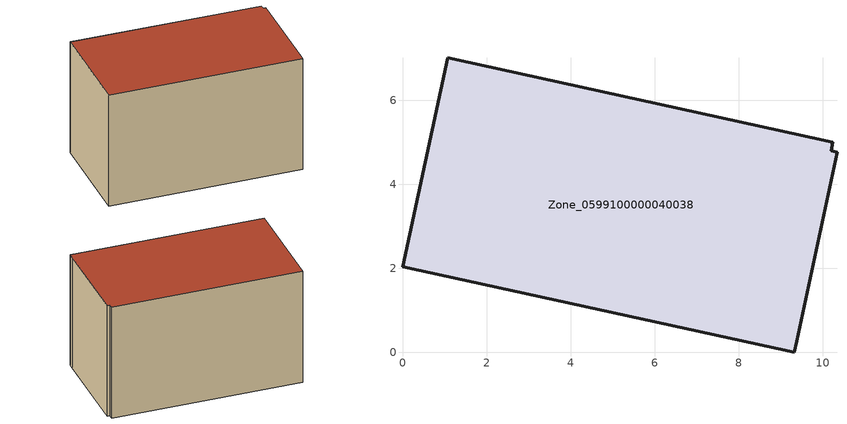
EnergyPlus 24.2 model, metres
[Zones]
Zone_0599100000040038
 floor ground (C_G): 1.07,7.01 10.23,5 10.2,4.8 10.34,4.76 9.38,0.26 9.32,0 0,2.03 z0
 wall outside (C_F): 10.23,5 1.07,7.01 0,2.03 9.32,0 9.38,0.26 10.34,4.76 10.2,4.8 10.23,5 z0:5.95
 roof outside (C_R): 10.34,4.76 10.2,4.8 10.23,5 1.07,7.01 0,2.03 9.32,0 9.38,0.26 z5.95
[BUILDING]
Pand.0599100000040038: North Axis=0; Terrain=City; Loads Convergence Tolerance Value=0.04; Temperature Convergence Tolerance Value=0.4; Solar Distribution=FullExterior; Maximum Number of Warmup Days=25; Minimum Number of Warmup Days=1
[Site:Location]
Rotterdam.The.Hague.AP_ZH_NLD Design_Conditions: Latitude=51.96; Longitude=4.45; Time Zone=1; Elevation=-4.5
[SITE:GROUNDTEMPERATURE:BUILDINGSURFACE]
18, 18, 18, 18, 18, 18, 18, 18, 18, 18, 18, 18
[MATERIAL] Thermal Absorptance=0.9; Solar Absorptance=0.7; Visible Absorptance=0.7
Name | Roughness | Thickness | Conductivity | Density | Specific Heat
G.TI.1975-1991 | MediumSmooth | 0.15 | 0.288461 | 540 | 1210
F.TI.1975-1991 | Rough | 0.3 | 0.230769 | 1920 | 840
R.TI.1975-1991 | MediumRough | 0.2 | 0.153846 | 1500 | 1000
[CONSTRUCTION]
C_G: G.TI.1975-1991
C_F: F.TI.1975-1991
C_R: R.TI.1975-1991
[ZONE]
Zone_0599100000040038: Type=1; Multiplier=1; Ceiling Height=Autocalculate; Volume=Autocalculate; Floor Area=autocalculate; Part of Total Floor Area=Yes
[ZONEINFILTRATION:DESIGNFLOWRATE]
Infil_Zone_0599100000040038: Zone or ZoneList or Space or SpaceList=Zone_0599100000040038; Schedule=AlwaysOn; Design Flow Rate Calculation Method=Flow/Area; Flow Rate per Floor Area=0.003; Constant Term Coefficient=1; Temperature Term Coefficient=0; Velocity Term Coefficient=0; Velocity Squared Term Coefficient=0
[HVACTEMPLATE:ZONE:IDEALLOADSAIRSYSTEM]
Zone_0599100000040038: Maximum Heating Supply Air Temperature=50; Minimum Cooling Supply Air Temperature=13; Maximum Heating Supply Air Humidity Ratio=0.0156; Minimum Cooling Supply Air Humidity Ratio=0.0077; Heating Limit=NoLimit; Cooling Limit=NoLimit; Dehumidification Control Type=ConstantSensibleHeatRatio; Cooling Sensible Heat Ratio=0.7; Dehumidification Setpoint=60; Humidification Control Type=None; Humidification Setpoint=30; Outdoor Air Method=None; Outdoor Air Flow Rate per Person=0.00944; Outdoor Air Flow Rate per Zone Floor Area=0; Outdoor Air Flow Rate per Zone=0; Demand Controlled Ventilation Type=None; Outdoor Air Economizer Type=NoEconomizer; Heat Recovery Type=None; Sensible Heat Recovery Effectiveness=0.7; Latent Heat Recovery Effectiveness=0.65
[ZONECONTROL:THERMOSTAT]
ThermostatControl_Zone_0599100000040038: Zone or ZoneList=Zone_0599100000040038; Control Type Schedule=DualSetpointControlType; Control 1=Thermostat_Zone_0599100000040038; Temperature Difference Between Cutout And Setpoint=0
[THERMOSTATSETPOINT:DUALSETPOINT]
Thermostat_Zone_0599100000040038: Heating Setpoint Temperature Schedule=HeatingSetpoint_Zone_0599100000040038; Cooling Setpoint Temperature Schedule=CoolingSetpoint_Zone_0599100000040038
[SCHEDULE:COMPACT]
HeatingSetpoint_Zone_0599100000040038: Through: 12/31, For: AllDays, Until: 24:00, 21
CoolingSetpoint_Zone_0599100000040038: Through: 12/31, For: AllDays, Until: 24:00, 24
DualSetpointControlType: Through: 12/31, For: AllDays, Until: 24:00, 4
AlwaysOn: Through: 12/31, For: AllDays, Until: 24:00, 1
